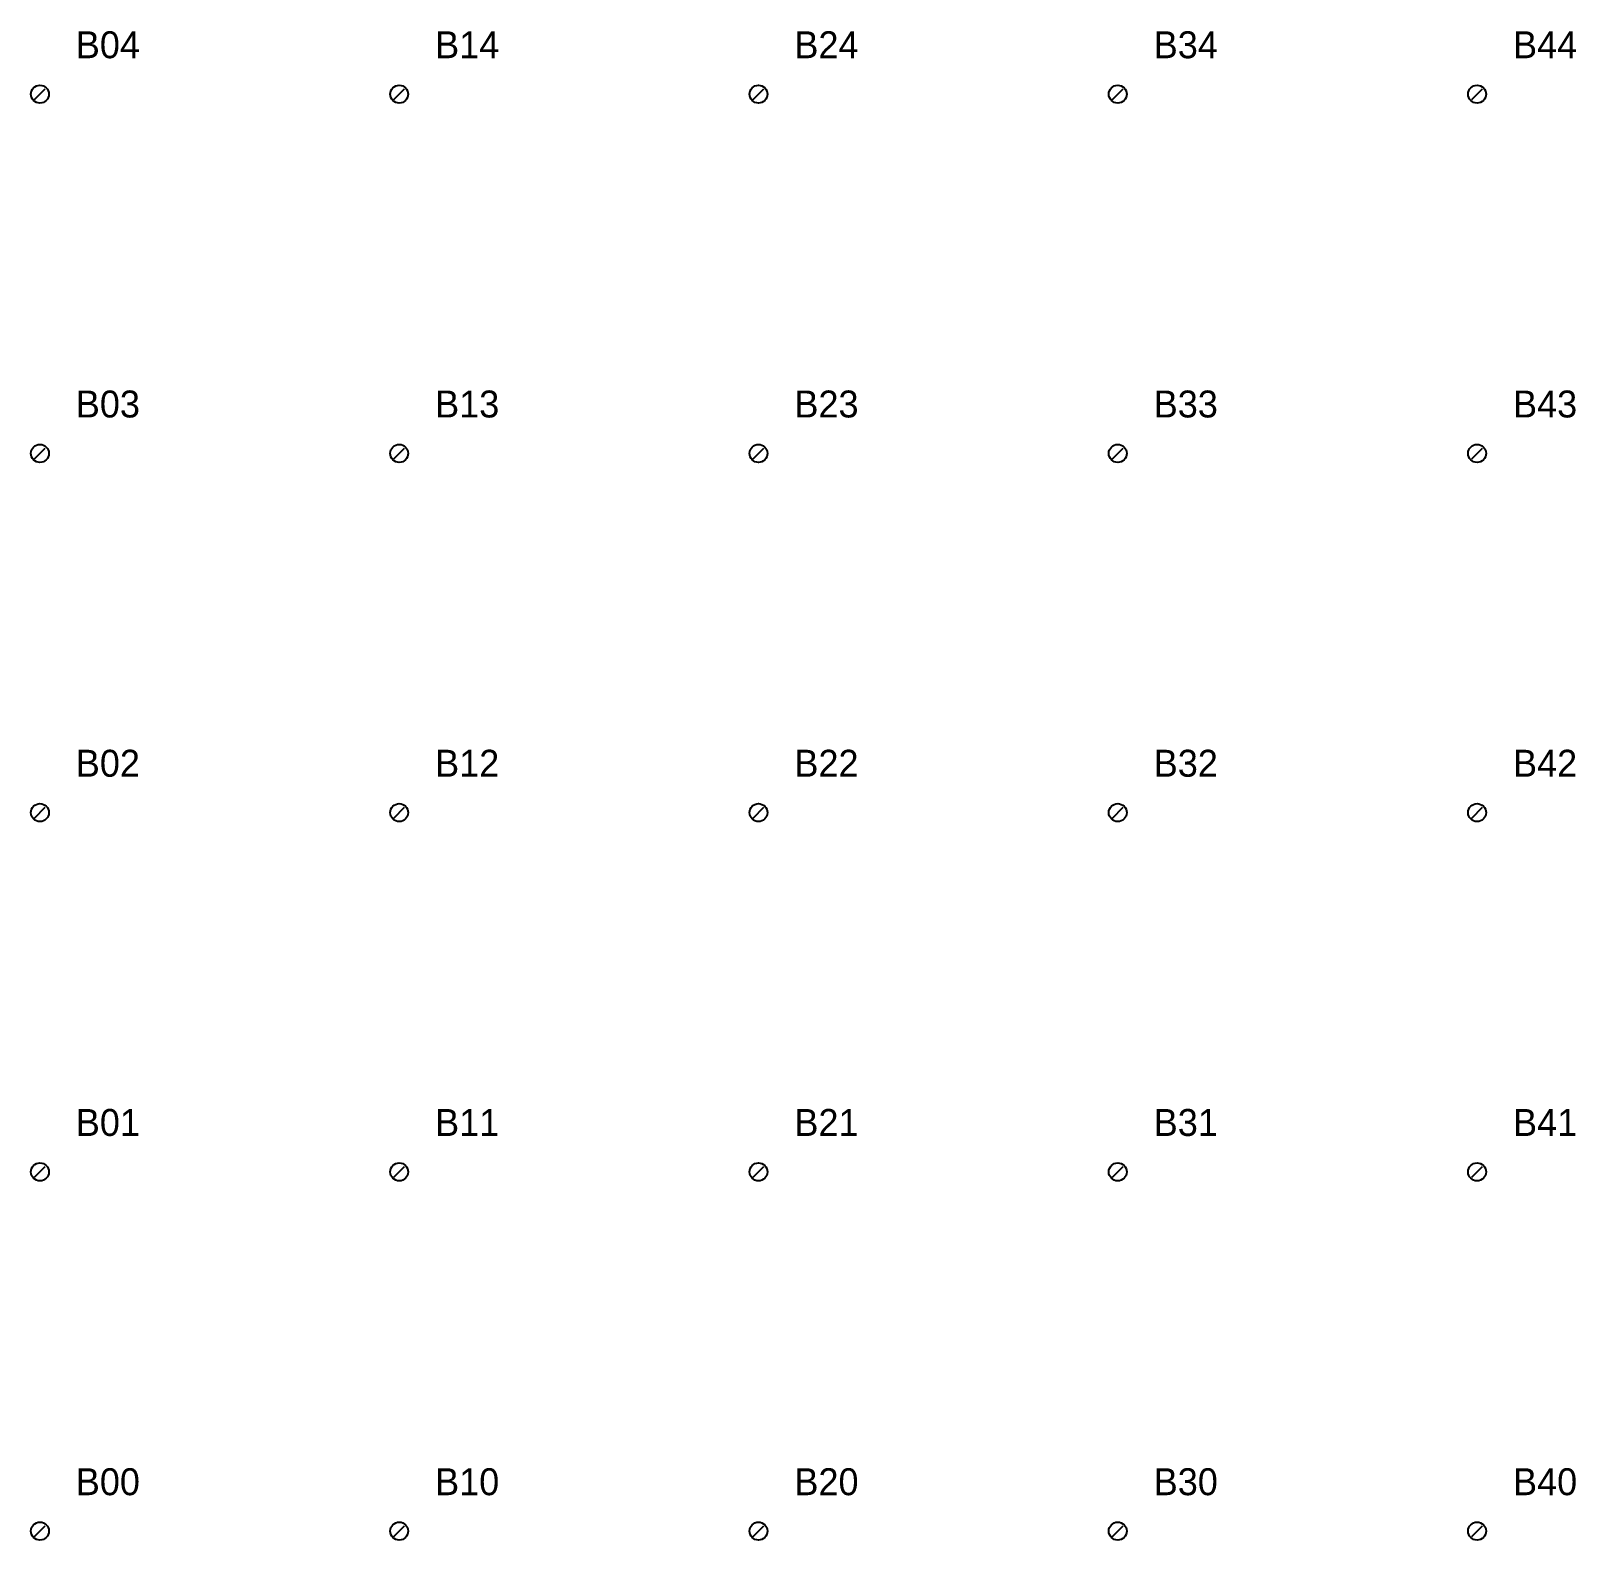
# Model space of a CAD drawing. Header units: metres. Extents: x -0.5 to 85.5, y -0.5 to 83.5.
import ezdxf

# ---------------------------------------------------------------- set-up
doc = ezdxf.new("R2010")
doc.units = ezdxf.units.M
doc.layers.add('ANNOT', color=3, linetype='Continuous')
doc.layers.add('STRUCT', color=1, linetype='Continuous')

# ---------------------------------------------------------------- blocks, each defined once
blk = doc.blocks.new('BOLT')
blk.add_line((-0.3, -0.3), (0.3, 0.3))
blk.add_circle((0, 0), 0.5)

msp = doc.modelspace()

# ---------------------------------------------------------------- block references
at = {"layer": 'STRUCT'}
for p in [(0, 80), (20, 80), (40, 80), (60, 80), (80, 80), (0, 60), (20, 60), (40, 60), (60, 60), (80, 60), (0, 40), (20, 40), (40, 40), (60, 40), (80, 40), (0, 20), (20, 20), (40, 20), (60, 20), (80, 20), (0, 0), (20, 0), (40, 0), (60, 0), (80, 0)]:
    msp.add_blockref('BOLT', p, dxfattribs=at)

# ---------------------------------------------------------------- texts
at = {"layer": 'ANNOT'}
for s, p in [('B04', (2, 82)), ('B14', (22, 82)), ('B24', (42, 82)), ('B34', (62, 82)), ('B44', (82, 82)), ('B03', (2, 62)), ('B13', (22, 62)), ('B23', (42, 62)), ('B33', (62, 62)), ('B43', (82, 62)), ('B02', (2, 42)), ('B12', (22, 42)), ('B22', (42, 42)), ('B32', (62, 42)), ('B42', (82, 42)), ('B01', (2, 22)), ('B11', (22, 22)), ('B21', (42, 22)), ('B31', (62, 22)), ('B41', (82, 22)), ('B00', (2, 2)), ('B10', (22, 2)), ('B20', (42, 2)), ('B30', (62, 2)), ('B40', (82, 2))]:
    msp.add_text(s, height=1.5, dxfattribs=at).set_placement(p)

doc.saveas('drawing.dxf')
